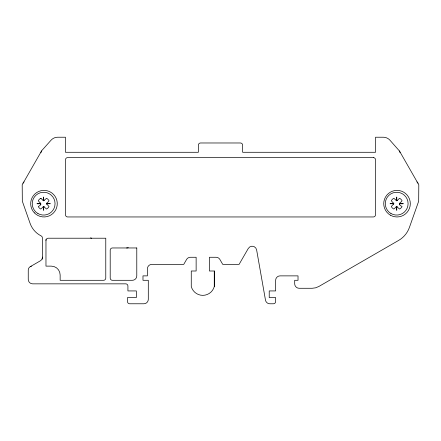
<?xml version="1.0" encoding="UTF-8"?>
<svg xmlns="http://www.w3.org/2000/svg" width="441" height="441" viewBox="0 0 441 441"><rect width="100%" height="100%" fill="white"/><g stroke="black" fill="none" stroke-linecap="round" stroke-linejoin="round"><path stroke-width="0.66" d="M40.511 203.042L40.77 203.665C29.696 204.392 47.143 201.52 38.268 206.559A6.108 6.108 0 0 0 40.754 209.045L43.692 206.542L46.537 209.045A6.108 6.108 0 0 0 49.023 206.559L46.52 203.709L49.023 200.776A6.108 6.108 0 0 0 46.537 198.29L43.604 200.793L40.754 198.29A6.108 6.108 0 0 0 38.268 200.776L40.77 203.621M31.46 266.204A3.986 3.986 0 0 0 28.252 270.113L28.252 279.418A4.432 4.432 0 0 0 32.684 283.844L125.707 283.844A2.216 2.216 0 0 1 127.918 286.06L127.918 290.933L136.335 290.933L136.335 297.576L127.477 297.576L127.477 301.561A2.216 2.216 0 0 0 129.693 303.777L143.865 303.777A4.432 4.432 0 0 0 148.297 299.351L148.297 280.3L142.983 280.3L142.983 275.873L147.41 275.873L147.41 268.801A4.432 4.432 0 0 1 151.842 264.368L183.748 264.368L186.571 259.479A4.432 4.432 0 0 1 190.407 257.268L196.135 257.268L196.135 271L191.262 271L191.262 286.501A11.918 11.918 0 0 0 214.298 286.501L214.298 271L209.425 271L209.425 257.268L216.068 257.268A4.432 4.432 0 0 1 219.899 259.479L222.722 264.368L239.099 264.368L248.289 248.448A4.509 4.509 0 0 1 256.668 250.152L265.482 300.117A4.432 4.432 0 0 0 269.842 303.777L273.437 303.777A2.216 2.216 0 0 0 275.647 301.561L275.647 297.576L269.225 297.576L269.225 290.933L275.647 290.933L275.647 280.3A4.432 4.432 0 0 1 280.079 275.873L298.022 275.873L298.022 280.3L294.698 280.3L294.698 283.844A4.432 4.432 0 0 0 299.125 288.276L312.178 288.276L315.618 287.819L318.821 286.496L398.631 240.417A24.365 24.365 0 0 0 409.342 227.65L418.68 201.201L418.801 184.801L399.458 150.998L389.916 140.177A8.859 8.859 0 0 0 383.306 137.223L375.539 137.223L375.539 152.283L242.649 152.283L242.649 145.194A2.216 2.216 0 0 0 240.433 142.978L200.567 142.978A2.216 2.216 0 0 0 198.351 145.194L198.351 152.283L65.461 152.283L65.461 137.223L57.694 137.223A8.859 8.859 0 0 0 51.084 140.177L41.768 150.601L22.199 184.801L22.32 201.201L30.203 223.648A22.149 22.149 0 0 0 41.195 235.924L42.093 236.74L42.424 237.908L42.424 259.192M399.822 203.042L399.563 203.665C410.643 204.392 393.196 201.52 402.071 206.559A6.108 6.108 0 0 1 399.585 209.045L396.646 206.542L393.796 209.045A6.108 6.108 0 0 1 391.316 206.559L393.819 203.621L391.316 200.776A6.108 6.108 0 0 1 393.802 198.29L396.735 200.793L399.585 198.29A6.108 6.108 0 0 1 402.071 200.776L399.568 203.621M46.779 204.293L46.779 203.042M393.559 203.042L393.559 204.293M40.77 203.709L40.511 204.293M44.271 200.534L43.02 200.534M43.02 206.801L44.271 206.801M397.319 200.534L396.068 200.534M396.068 206.801L397.319 206.801M30.247 266.662L40.214 260.907A4.432 4.432 0 0 0 42.424 257.07M46.52 203.621L50.291 203.709L46.52 203.709M393.819 203.621L390.048 203.709L393.819 203.709M90.554 237.881L91.596 238.217M40.815 198.334L41.096 198.615M399.822 204.293L399.568 203.709M396.735 200.793L396.735 197.022L396.646 200.793M396.735 206.542L396.735 210.313L396.646 206.542M214.298 271L214.298 286.501M45.969 239.529L45.969 266.127L51.288 266.127A8.859 8.859 0 0 1 60.147 274.986L60.147 280.3L103.558 280.3A2.216 2.216 0 0 0 105.774 278.084L105.774 238.217L48.185 238.217A2.216 2.216 0 0 0 45.969 240.433M43.692 200.793L43.604 197.022L43.604 200.793M43.692 206.542L43.692 210.313L43.604 206.542M416.932 181.929A4.432 4.432 0 0 1 418.062 183.219M399.458 150.998A4.427 4.427 0 0 1 400.009 152.619M128.287 247.627A4.432 4.432 0 0 1 126.589 247.963M40.991 152.619A4.427 4.427 0 0 1 41.542 150.998M22.938 183.219A4.432 4.432 0 0 1 24.068 181.929M373.323 157.597L67.677 157.597A2.216 2.216 0 0 0 65.461 159.813L65.461 214.739A2.216 2.216 0 0 0 67.677 216.955L373.323 216.955A2.216 2.216 0 0 0 375.539 214.739L375.539 159.813A2.216 2.216 0 0 0 373.323 157.597M136.782 247.963L112.416 247.963A2.216 2.216 0 0 0 110.2 250.179L110.2 278.084A2.216 2.216 0 0 0 112.416 280.3L132.35 280.3A4.432 4.432 0 0 0 136.782 275.873L136.782 247.963M390.379 215.175A13.291 13.291 0 0 0 410.312 203.665A13.291 13.291 0 0 0 390.379 192.16A13.291 13.291 0 0 0 390.379 215.175M34.359 212.838A13.291 13.291 0 0 0 56.729 207.413A13.291 13.291 0 0 0 40.842 190.755A13.291 13.291 0 0 0 34.359 212.838M390.991 213.543A11.405 11.405 0 0 0 408.096 203.665A11.405 11.405 0 0 0 390.991 193.786A11.405 11.405 0 0 0 390.991 213.543M37.943 213.543A11.405 11.405 0 0 0 55.053 203.665A11.405 11.405 0 0 0 37.943 193.786A11.405 11.405 0 0 0 37.943 213.543"/></g></svg>
